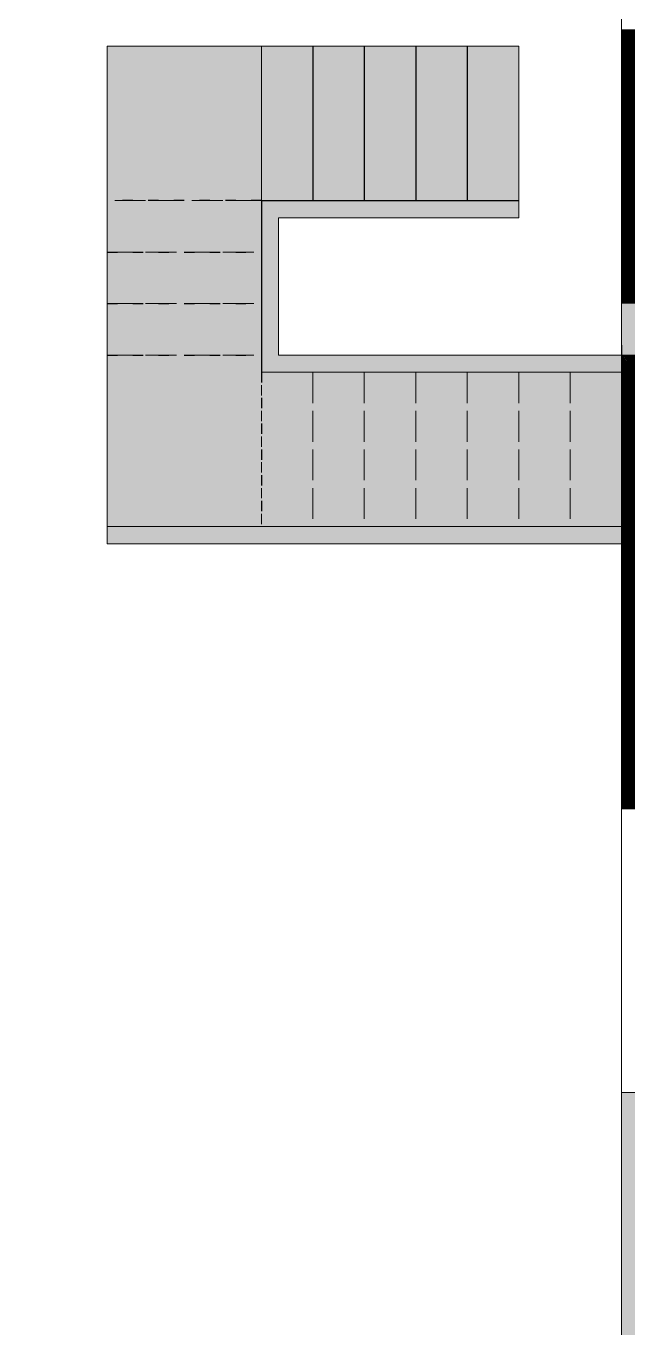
# Model space of a CAD drawing. Header units: millimetres. Extents: x 86441 to 190201, y 16532 to 98188.
# Drawn here: x 88461 to 88531.2, y 61583.1 to 61734.8 of the extents above; entities that cross this region are included whole.
import ezdxf

# ---------------------------------------------------------------- set-up
doc = ezdxf.new("R2010")
doc.units = ezdxf.units.MM
doc.header["$LTSCALE"] = 0.1
doc.linetypes.add('ACAD_ISO02W100', pattern=[15, 12, -3])
doc.linetypes.add('ACAD_ISO03W100', pattern=[30, 12, -18])
doc.layers.add('COLUMN', color=1, linetype='Continuous', lineweight=0)

msp = doc.modelspace()

# ---------------------------------------------------------------- hatches: boundary and pattern name
at = {"true_color": 0x939598, "transparency": 33554687}
h = msp.add_hatch(dxfattribs=at)
h.set_pattern_fill('ANSI32', color=252, scale=0.02)
h.set_pattern_definition([(45, (86402.52871, 61063.23596), (-0.134703842, 0.134703842), []), (45, (86402.61851, 61063.23596), (-0.134703842, 0.134703842), [])])
h.paths.add_polyline_path([(88565.79, 61734.36), (88565.09, 61734.36), (88565.09, 61734.86), (88564.79, 61734.86), (88564.79, 61735.36), (88565.09, 61735.36), (88565.09, 61735.86), (88564.72, 61735.86), (88551.49, 61735.86), (88551.49, 61735.36), (88551.79, 61735.36), (88551.79, 61734.86), (88551.49, 61734.86), (88551.49, 61734.36), (88550.79, 61734.36), (88536.53, 61734.36), (88530.49, 61734.36), (88530.49, 61702.51), (88553.79, 61702.51), (88553.79, 61696.47), (88530.49, 61696.47), (88530.49, 61691.57), (88530.49, 61676.47), (88530.49, 61674.47), (88530.49, 61643.59), (88536.53, 61643.59), (88551.49, 61643.59), (88551.49, 61643.09), (88551.79, 61643.09), (88551.79, 61642.49), (88564.72, 61642.49), (88564.79, 61642.49), (88564.79, 61643.09), (88565.09, 61643.09), (88565.09, 61643.59), (88565.79, 61643.59)])
at = {"transparency": 33554687}
h = msp.add_hatch(color=256, dxfattribs=at)
h.dxf.hatch_style = 1
h.set_gradient(color1=(153, 95, 76), color2=(118, 67, 44))
h.paths.add_polyline_path([(88488.49, 61714.47), (88488.49, 61732.47), (88470.49, 61732.47), (88470.49, 61714.47)])
h = msp.add_hatch(color=256, dxfattribs=at)
h.dxf.hatch_style = 1
h.set_gradient(color1=(153, 95, 76), color2=(118, 67, 44))
h.paths.add_polyline_path([(88494.49, 61732.47), (88488.49, 61732.47), (88488.49, 61714.47), (88494.49, 61714.47)])
h = msp.add_hatch(color=256, dxfattribs=at)
h.dxf.hatch_style = 1
h.set_gradient(color1=(153, 95, 76), color2=(118, 67, 44))
h.paths.add_polyline_path([(88494.49, 61714.47), (88500.49, 61714.47), (88500.49, 61732.47), (88494.49, 61732.47)])
h = msp.add_hatch(color=256, dxfattribs=at)
h.dxf.hatch_style = 1
h.set_gradient(color1=(153, 95, 76), color2=(118, 67, 44))
h.paths.add_polyline_path([(88506.49, 61732.47), (88500.49, 61732.47), (88500.49, 61714.47), (88506.49, 61714.47)])
h = msp.add_hatch(color=256, dxfattribs=at)
h.dxf.hatch_style = 1
h.set_gradient(color1=(153, 95, 76), color2=(118, 67, 44))
h.paths.add_polyline_path([(88506.49, 61714.47), (88512.49, 61714.47), (88512.49, 61732.47), (88506.49, 61732.47)])
h = msp.add_hatch(color=256, dxfattribs=at)
h.dxf.hatch_style = 1
h.set_gradient(color1=(153, 95, 76), color2=(118, 67, 44))
h.paths.add_polyline_path([(88512.49, 61714.47), (88518.49, 61714.47), (88518.49, 61732.47), (88512.49, 61732.47)])
h = msp.add_hatch(color=256, dxfattribs=at)
h.dxf.hatch_style = 1
h.set_gradient(color1=(153, 95, 76), color2=(118, 67, 44))
h.paths.add_polyline_path([(88470.49, 61714.47), (88470.49, 61708.47), (88488.49, 61708.47), (88488.49, 61714.47)])
at = {"true_color": 0x76432c, "transparency": 33554687}
h = msp.add_hatch(color=17, dxfattribs=at)
h.dxf.hatch_style = 1
h.paths.add_polyline_path([(88490.49, 61712.47), (88518.49, 61712.47), (88518.49, 61714.47), (88488.49, 61714.47), (88488.49, 61694.47), (88530.49, 61694.47), (88530.49, 61696.47), (88490.49, 61696.47)])
at = {"transparency": 33554687}
h = msp.add_hatch(color=256, dxfattribs=at)
h.dxf.hatch_style = 1
h.set_gradient(color1=(153, 95, 76), color2=(118, 67, 44))
h.paths.add_polyline_path([(88470.49, 61708.47), (88470.49, 61702.47), (88488.49, 61702.47), (88488.49, 61708.47)])
h = msp.add_hatch(color=256, dxfattribs=at)
h.dxf.hatch_style = 1
h.set_gradient(color1=(153, 95, 76), color2=(118, 67, 44))
h.paths.add_polyline_path([(88470.49, 61702.47), (88470.49, 61696.47), (88488.49, 61696.47), (88488.49, 61702.47)])
h = msp.add_hatch(color=256, dxfattribs=at)
h.dxf.hatch_style = 1
h.set_gradient(color1=(153, 95, 76), color2=(118, 67, 44))
h.paths.add_polyline_path([(88488.49, 61694.47), (88488.49, 61696.47), (88470.49, 61696.47), (88470.49, 61676.47), (88488.49, 61676.47)])
h = msp.add_hatch(color=256, dxfattribs=at)
h.dxf.hatch_style = 1
h.set_gradient(color1=(153, 95, 76), color2=(118, 67, 44))
h.paths.add_polyline_path([(88494.49, 61694.47), (88488.49, 61694.47), (88488.49, 61676.47), (88494.49, 61676.47)])
h = msp.add_hatch(color=256, dxfattribs=at)
h.dxf.hatch_style = 1
h.set_gradient(color1=(153, 95, 76), color2=(118, 67, 44))
h.paths.add_polyline_path([(88500.49, 61694.47), (88494.49, 61694.47), (88494.49, 61676.47), (88500.49, 61676.47)])
h = msp.add_hatch(color=256, dxfattribs=at)
h.dxf.hatch_style = 1
h.set_gradient(color1=(153, 95, 76), color2=(118, 67, 44))
h.paths.add_polyline_path([(88506.49, 61694.47), (88500.49, 61694.47), (88500.49, 61676.47), (88506.49, 61676.47)])
h = msp.add_hatch(color=256, dxfattribs=at)
h.dxf.hatch_style = 1
h.set_gradient(color1=(153, 95, 76), color2=(118, 67, 44))
h.paths.add_polyline_path([(88506.49, 61676.47), (88512.49, 61676.47), (88512.49, 61694.47), (88506.49, 61694.47)])
h = msp.add_hatch(color=256, dxfattribs=at)
h.dxf.hatch_style = 1
h.set_gradient(color1=(153, 95, 76), color2=(118, 67, 44))
h.paths.add_polyline_path([(88518.49, 61694.47), (88512.49, 61694.47), (88512.49, 61676.47), (88518.49, 61676.47)])
h = msp.add_hatch(color=256, dxfattribs=at)
h.dxf.hatch_style = 1
h.set_gradient(color1=(153, 95, 76), color2=(118, 67, 44))
h.paths.add_polyline_path([(88518.49, 61676.47), (88524.49, 61676.47), (88524.49, 61694.47), (88518.49, 61694.47)])
h = msp.add_hatch(color=256, dxfattribs=at)
h.dxf.hatch_style = 1
h.set_gradient(color1=(153, 95, 76), color2=(118, 67, 44))
h.paths.add_polyline_path([(88530.49, 61694.47), (88524.49, 61694.47), (88524.49, 61676.47), (88530.49, 61676.47)])
at = {"true_color": 0x76432c, "transparency": 33554687}
h = msp.add_hatch(color=17, dxfattribs=at)
h.dxf.hatch_style = 1
h.paths.add_polyline_path([(88530.49, 61676.47), (88470.49, 61676.47), (88470.49, 61674.47), (88530.49, 61674.47)])
at = {"layer": 'COLUMN', "true_color": 0xed1f24, "transparency": 33554687}
h = msp.add_hatch(dxfattribs=at)
h.set_pattern_fill('AR-CONC', color=240, scale=0.04)
h.set_pattern_definition([(50, (86402.529, 61063.236), (7.287387, -0.637563), [0.762, -8.382]), (355, (86402.529, 61063.236), (-1.409737, 7.642274), [0.6096, -6.705623]), (100.45144, (86403.136, 61063.183), (5.87765, 7.00471), [0.6476, -7.12361]), (46.1842, (86402.529, 61065.268), (10.84316, -1.681693), [1.143, -12.573]), (96.63556, (86403.432, 61065.128), (9.496165, 9.897045), [0.9714, -10.685424]), (351.18415, (86402.529, 61065.268), (9.496165, 9.897045), [0.9144, -10.05839]), (21, (86403.545, 61064.76), (6.064576, -4.090608), [0.762, -8.382]), (326, (86403.545, 61064.76), (2.47208, 7.367519), [0.6096, -6.7056]), (71.45144, (86404.05, 61064.419), (8.536657, 3.27691), [0.6476, -7.123598]), (37.5, (86402.5287, 61063.236), (0.123544, 3.3822016), [0, -6.62432, 0, -6.8072, 0, -6.731]), (7.5, (86402.5287, 61063.236), (2.6727865, 4.007223), [0, -3.88112, 0, -6.47192, 0, -2.5654]), (327.5, (86400.263, 61063.236), (5.4236238, -0.2291498), [0, -2.54, 0, -7.9248, 0, -10.5156]), (317.5, (86399.247, 61063.236), (5.925167, 1.01706), [0, -3.302, 0, -5.26288, 0, -7.4676])])
h.paths.add_polyline_path([(88553.79, 61702.51), (88530.49, 61702.51), (88530.49, 61696.47), (88553.79, 61696.47)])
h.paths.add_polyline_path([(88364.52, 61697.31), (88341.22, 61697.31), (88341.22, 61691.27), (88364.48, 61691.27)])
h.paths.add_polyline_path([(88188.58, 61806.77), (88162.98, 61806.77), (88162.98, 61799.19), (88188.58, 61799.19), (88188.58, 61799.7)])
h.paths.add_polyline_path([(88455.5, 61598.57), (88447.84, 61598.57), (88447.84, 61573.95), (88455.5, 61573.95)])
h.paths.add_polyline_path([(88347.26, 61597.23), (88341.22, 61597.23), (88341.22, 61573.95), (88347.26, 61573.95)])
h.paths.add_polyline_path([(88270.02, 61615.91), (88263.98, 61615.91), (88263.98, 61592.63), (88270.02, 61592.63)])
h.paths.add_polyline_path([(88188.58, 61600.21), (88162.98, 61600.21), (88162.98, 61592.63), (88188.58, 61592.63)])
h.paths.add_polyline_path([(88270.02, 61802.17), (88270.02, 61806.77), (88263.98, 61806.77), (88263.98, 61783.49), (88270.02, 61783.49)])
h.paths.add_polyline_path([(88347.26, 61806.77), (88341.22, 61806.77), (88341.22, 61783.49), (88347.26, 61783.49)])
h.paths.add_polyline_path([(88644.77, 61603.77), (88640.17, 61603.77), (88637.11, 61603.77), (88637.11, 61597.02), (88637.11, 61583.75), (88637.11, 61579.15), (88644.77, 61579.15)])
h.paths.add_polyline_path([(88536.53, 61610.53), (88531.99, 61610.53), (88530.49, 61610.53), (88530.49, 61602.43), (88530.49, 61579.15), (88536.53, 61579.15), (88536.53, 61583.75)])
h.paths.add_polyline_path([(88536.53, 61807.37), (88536.53, 61811.97), (88530.49, 61811.97), (88530.49, 61788.69), (88531.99, 61788.69), (88531.99, 61788.7), (88536.53, 61788.7), (88536.53, 61801.98)])
at = {"layer": 'COLUMN', "lineweight": 9, "true_color": 0x636466, "transparency": 33554687}
h = msp.add_hatch(dxfattribs=at)
h.set_pattern_fill('STEEL', color=251, scale=1.6)
h.set_pattern_definition([(45, (86402.5287, 61063.236), (-3.592102, 3.592102), []), (45, (86402.5287, 61065.776), (-3.592102, 3.592102), [])])
h.paths.add_polyline_path([(88408.05, 61604.57), (88401.26, 61604.57), (88401.26, 61601.57), (88408.05, 61601.57)])
h.paths.add_polyline_path([(88606.29, 61734.36), (88603.29, 61734.36), (88603.29, 61711.36), (88606.29, 61711.36)], flags=17)
h.paths.add_polyline_path([(88588.29, 61714.36), (88567.29, 61714.36), (88567.29, 61711.36), (88588.29, 61711.36)], flags=17)
h.paths.add_polyline_path([(88435.56, 61641.39), (88381.02, 61641.39), (88381.02, 61638.39), (88435.56, 61638.39)])
h.paths.add_polyline_path([(88401.26, 61597.23), (88401.26, 61602.43), (88398.26, 61602.43), (88398.26, 61597.23), (88398.26, 61578.55), (88401.26, 61578.55)])
h.paths.add_polyline_path([(88426.05, 61602.55), (88423.05, 61602.55), (88423.05, 61578.55), (88426.05, 61578.55), (88426.05, 61588.56)])
h.paths.add_polyline_path([(88398.26, 61600.39), (88389.26, 61600.39), (88389.26, 61597.39), (88398.26, 61597.39)])
h.paths.add_polyline_path([(88401.26, 61620.39), (88398.26, 61620.39), (88398.26, 61612.68), (88401.26, 61612.68)])
h.paths.add_polyline_path([(88398.26, 61620.39), (88365.26, 61620.39), (88365.26, 61617.39), (88398.26, 61617.39)])
h.paths.add_polyline_path([(88374.26, 61617.39), (88371.26, 61617.39), (88371.26, 61597.39), (88374.26, 61597.39), (88374.26, 61600.39)])
h.paths.add_polyline_path([(88450.9, 61604.57), (88447.84, 61604.57), (88441.05, 61604.57), (88441.05, 61601.57), (88447.84, 61601.57), (88450.9, 61601.57)], flags=17)
h.paths.add_polyline_path([(88263.98, 61597.23), (88188.58, 61597.23), (88188.58, 61592.63), (88263.98, 61592.63)])
h.paths.add_polyline_path([(88341.22, 61597.23), (88335.24, 61597.23), (88335.24, 61592.63), (88341.22, 61592.63)])
h.paths.add_polyline_path([(88277.46, 61597.23), (88270.02, 61597.23), (88270.02, 61592.63), (88277.46, 61592.63)])
h.paths.add_polyline_path([(88447.84, 61578.55), (88442.34, 61578.55), (88442.34, 61573.95), (88447.84, 61573.95)])
h.paths.add_polyline_path([(88431.55, 61578.55), (88417.55, 61578.55), (88417.55, 61573.95), (88431.55, 61573.95)])
h.paths.add_polyline_path([(88406.64, 61578.55), (88347.26, 61578.55), (88347.26, 61573.95), (88406.64, 61573.95)])
h.paths.add_polyline_path([(88440.16, 61638.39), (88435.56, 61638.39), (88435.56, 61624.07), (88450.9, 61624.07), (88450.9, 61598.61), (88455.5, 61598.61), (88455.5, 61628.67), (88440.16, 61628.67)])
h.paths.add_polyline_path([(88440.16, 61703.23), (88435.56, 61703.23), (88435.56, 61696.17), (88440.16, 61696.17)])
h.paths.add_polyline_path([(88440.16, 61806.77), (88435.56, 61806.77), (88420.28, 61806.77), (88420.28, 61802.17), (88435.56, 61802.17), (88435.56, 61761.01), (88440.16, 61761.01)])
h.paths.add_polyline_path([(88362.5, 61806.77), (88347.26, 61806.77), (88347.26, 61802.17), (88362.5, 61802.17)])
h.paths.add_polyline_path([(88277.46, 61806.77), (88270.02, 61806.77), (88270.02, 61802.17), (88277.46, 61802.17)])
h.paths.add_polyline_path([(88341.22, 61806.77), (88335.24, 61806.77), (88335.24, 61802.17), (88341.22, 61802.17)])
h.paths.add_polyline_path([(88263.98, 61806.77), (88188.58, 61806.77), (88188.58, 61802.17), (88263.98, 61802.17)])
edge = h.paths.add_edge_path()
edge.add_line((88640.17, 61603.77), (88644.77, 61603.77))
edge.add_line((88640.23, 61629.23), (88640.17, 61603.66))
edge.add_line((88644.77, 61633.87), (88644.77, 61603.77))
edge.add_line((88629.43, 61633.87), (88644.77, 61633.87))
edge.add_line((88624.83, 61629.27), (88640.23, 61629.23))
edge.add_line((88629.43, 61811.97), (88629.43, 61633.87))
edge.add_line((88624.83, 61807.37), (88624.83, 61629.27))
edge.add_line((88536.53, 61811.97), (88629.43, 61811.97))
edge.add_line((88536.53, 61807.37), (88624.83, 61807.37))
edge.add_line((88536.53, 61811.97), (88536.53, 61807.37))
h.paths.add_polyline_path([(88637.11, 61583.75), (88637.11, 61579.15), (88536.53, 61579.15), (88536.53, 61583.75)])

# ---------------------------------------------------------------- linework, layer by layer
at = {"color": 25, "lineweight": 9, "transparency": 33554687}
for p, q in [((88530.49, 61610.53), (88530.49, 61788.69)), ((88530.49, 61788.69), (88530.49, 61734.36)), ((88536.53, 61734.36), (88530.49, 61734.36)), ((88536.53, 61643.59), (88530.49, 61643.59)), ((88530.49, 61610.53), (88530.49, 61643.59))]:
    msp.add_line(p, q, dxfattribs=at)
at = {"color": 25, "lineweight": 5, "transparency": 33554687}
for p, q in [((88470.49, 61732.47), (88470.49, 61674.47)), ((88518.49, 61732.47), (88470.49, 61732.47)), ((88490.49, 61712.47), (88518.49, 61712.47)), ((88490.49, 61712.47), (88490.49, 61696.47)), ((88490.49, 61696.47), (88530.49, 61696.47)), ((88488.49, 61694.47), (88530.49, 61694.47)), ((88470.49, 61676.47), (88530.49, 61676.47)), ((88470.49, 61674.47), (88530.49, 61674.47))]:
    msp.add_line(p, q, dxfattribs=at)
at = {"color": 25, "lineweight": 0, "transparency": 33554687}
for p, q in [((88488.49, 61714.47), (88488.49, 61732.47)), ((88494.49, 61732.47), (88494.49, 61714.47)), ((88500.49, 61732.47), (88500.49, 61714.47)), ((88506.49, 61732.47), (88506.49, 61714.47)), ((88512.49, 61732.47), (88512.49, 61714.47)), ((88518.49, 61732.47), (88518.49, 61712.47)), ((88488.49, 61714.47), (88488.49, 61694.47))]:
    msp.add_line(p, q, dxfattribs=at)
at = {"color": 25, "lineweight": -3, "true_color": 0xb06239, "transparency": 33554687}
for p, q in [((88494.49, 61732.47), (88494.49, 61714.47)), ((88500.49, 61732.47), (88500.49, 61714.47)), ((88506.49, 61732.47), (88506.49, 61714.47)), ((88512.49, 61732.47), (88512.49, 61714.47))]:
    msp.add_line(p, q, dxfattribs=at)
at = {"color": 35, "linetype": 'ACAD_ISO03W100', "true_color": 0xbe6d40, "transparency": 33554687}
for p, q in [((88488.49, 61714.47), (88470.49, 61714.47)), ((88470.49, 61708.47), (88488.49, 61708.47)), ((88470.49, 61696.47), (88488.49, 61696.47))]:
    msp.add_line(p, q, dxfattribs=at)
at = {"color": 35, "linetype": 'ACAD_ISO02W100', "lineweight": 0, "ltscale": 3, "transparency": 33554687}
for p, q in [((88488.49, 61714.47), (88470.49, 61714.47)), ((88470.49, 61708.47), (88488.49, 61708.47)), ((88470.49, 61702.47), (88488.49, 61702.47)), ((88470.49, 61696.47), (88488.49, 61696.47))]:
    msp.add_line(p, q, dxfattribs=at)
at = {"color": 25, "transparency": 33554687}
msp.add_line((88488.49, 61714.47), (88518.49, 61714.47), dxfattribs=at)
at = {"transparency": 33554687}
for p, q in [((88488.49, 61714.47), (88488.49, 61694.47)), ((88530.49, 61697.61), (88530.49, 61691.57)), ((88530.49, 61697.61), (88530.49, 61691.57)), ((88530.49, 61696.47), (88530.49, 61694.47)), ((88530.49, 61676.47), (88530.49, 61674.47))]:
    msp.add_line(p, q, dxfattribs=at)
at = {"color": 35, "linetype": 'ACAD_ISO03W100', "transparency": 33554687}
msp.add_line((88470.49, 61702.47), (88488.49, 61702.47), dxfattribs=at)
at = {"color": 25, "linetype": 'ACAD_ISO03W100', "lineweight": 5, "transparency": 33554687}
msp.add_line((88530.49, 61696.47), (88530.49, 61676.47), dxfattribs=at)
at = {"color": 23, "linetype": 'ACAD_ISO03W100', "transparency": 33554687}
msp.add_line((88488.49, 61694.47), (88488.49, 61676.47), dxfattribs=at)
at = {"color": 23, "linetype": 'ACAD_ISO02W100', "lineweight": 5, "transparency": 33554687}
msp.add_line((88488.49, 61694.47), (88488.49, 61676.47), dxfattribs=at)
msp.add_line((88488.49, 61694.47), (88488.49, 61676.47), dxfattribs=at)
at = {"color": 23, "linetype": 'ACAD_ISO02W100', "lineweight": 5, "ltscale": 3, "transparency": 33554687}
for p, q in [((88494.49, 61694.47), (88494.49, 61676.47)), ((88500.49, 61694.47), (88500.49, 61676.47)), ((88506.49, 61694.47), (88506.49, 61676.47)), ((88512.49, 61694.47), (88512.49, 61676.47)), ((88518.49, 61694.47), (88518.49, 61676.47)), ((88524.49, 61694.47), (88524.49, 61676.47))]:
    msp.add_line(p, q, dxfattribs=at)
at = {"linetype": 'ACAD_ISO03W100', "transparency": 33554687}
msp.add_line((88530.49, 61694.47), (88530.49, 61676.47), dxfattribs=at)
at = {"layer": 'COLUMN', "transparency": 33554687}
for p, q in [((88530.49, 61702.51), (88553.79, 61702.51)), ((88530.49, 61702.51), (88530.49, 61696.47)), ((88530.49, 61696.47), (88553.79, 61696.47)), ((88530.49, 61602.43), (88530.49, 61610.53)), ((88530.49, 61610.53), (88536.53, 61610.53)), ((88530.49, 61602.43), (88530.49, 61579.15))]:
    msp.add_line(p, q, dxfattribs=at)

doc.saveas('drawing.dxf')
